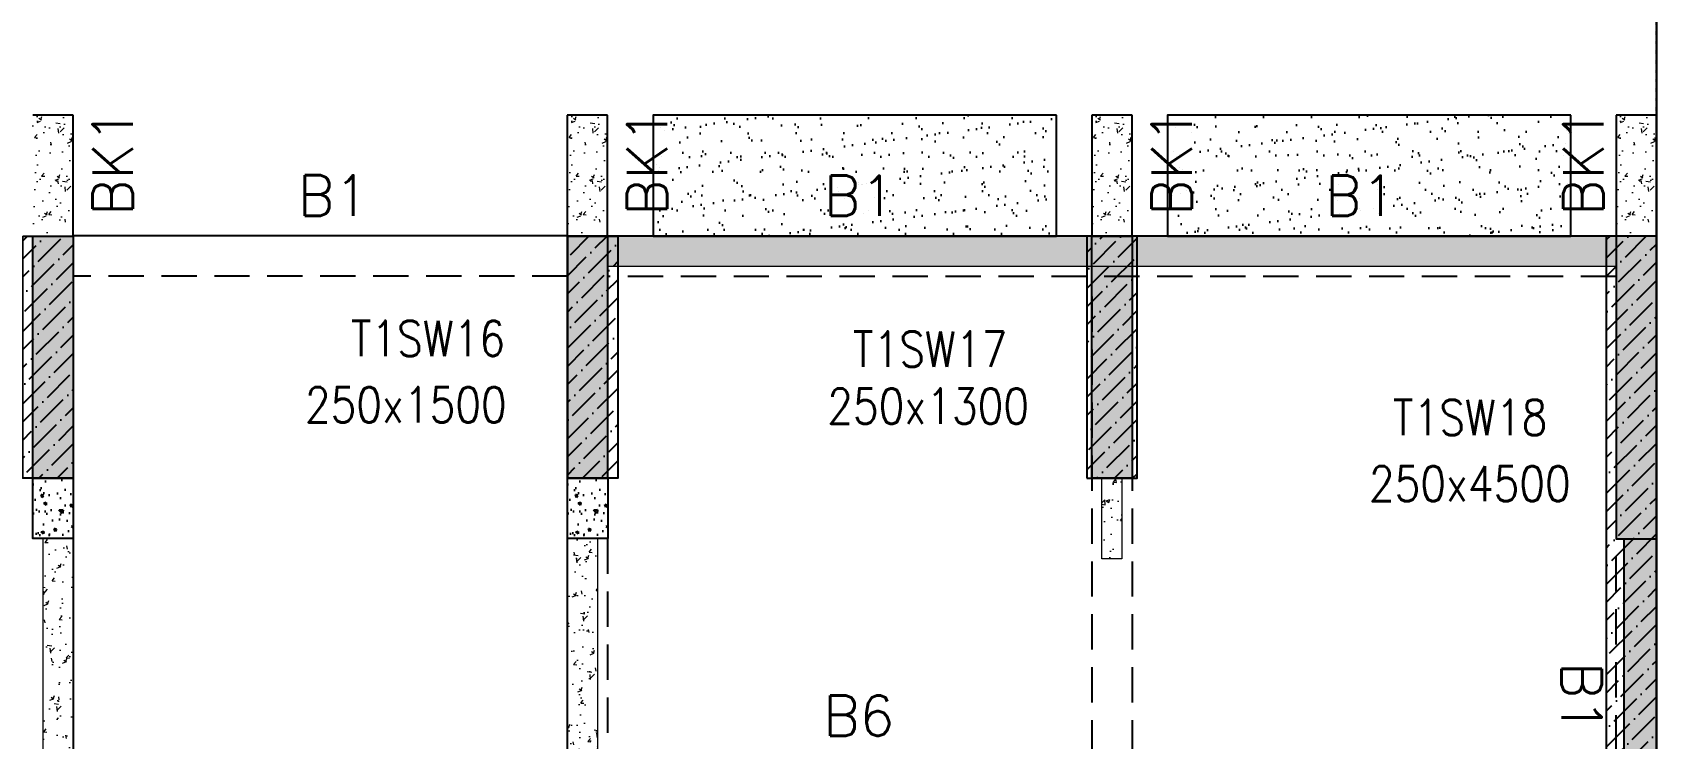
# Model space of a CAD drawing. Header units: millimetres. Extents: x 1078357 to 2594950, y -4969473 to -4636555.
# Drawn here: x 1143078 to 1151216, y -4658480 to -4654983 of the extents above; entities that cross this region are included whole.
import ezdxf

# ---------------------------------------------------------------- set-up
doc = ezdxf.new("R2010")
doc.units = ezdxf.units.MM
doc.header["$PDMODE"] = 35
for name, pattern in [('CONTINOUS', [0]), ('DOT', [0.25, 0, -0.25]), ('HIDDEN', [0.375, 0.25, -0.125]), ('New Retail block$0$CONTINOUS', [0])]:
    doc.linetypes.add(name, pattern=pattern)
doc.layers.get('0').update_dxf_attribs({"lineweight": 0})
doc.layers.get('Defpoints').update_dxf_attribs({"lineweight": 0})
for name, color, linetype in [('B-200x325', 201, 'HIDDEN'), ('B-200x650', 241, 'HIDDEN'), ('EXPANSION JOINT', 10, 'HIDDEN'), ('EXPANTION JOINT', 240, 'Continuous'), ('NON STR. RCC WALL', 6, 'Continuous'), ('S-COLUMN_SHEAR WALL', 1, 'Continuous'), ('S-PROJECTION', 54, 'New Retail block$0$CONTINOUS'), ('UP TO GFRS', 1, 'Continuous')]:
    doc.layers.add(name, color=color, linetype=linetype)
for name, color, linetype, lineweight in [('COL. NO.', 30, 'Continuous', 25), ('COL. SIZE', 7, 'Continuous', 25), ('HATCH', 8, 'Continuous', 30), ('RCC UPSTAND', 43, 'Continuous', 30), ('S-NON STR RCC WALL', 8, 'Continuous', 0)]:
    doc.layers.add(name, color=color, linetype=linetype, lineweight=lineweight)
doc.styles.add('Roman', font='romans')
doc.styles.add('ROMANS', font='romans.shx', dxfattribs={"width": 0.85})
doc.dimstyles.new('HARESH', dxfattribs={"dimtxt": 150, "dimasz": 75, "dimexe": 0, "dimexo": 0, "dimgap": 25, "dimtad": 1, "dimdec": 0, "dimdsep": 46, "dimtxsty": 'Roman', "dimblk": 'OBLIQUE', "dimcen": 225, "dimdle": 25, "dimclrd": 2, "dimclre": 2, "dimclrt": 7, "dimadec": 8, "dimazin": 1, "dimtfac": 1, "dimtdec": 0, "dimtmove": 0, "dimatfit": 0, "dimfxl": 1, "dimlwd": -1, "dimlwe": -1, "dimarcsym": 0})
pattern_1 = [(50, (-5232816.98, 23531658.65), (182.184669, -15.93908554), [19.05, -209.55]), (355, (-5232816.98, 23531658.65), (-35.2434214, 191.0568452), [15.24, -167.6405842]), (100.4514447, (-5232801.8, 23531657.33), (146.9412471, 175.1177519), [16.1900088, -178.0902446]), (46.1842, (-5232816.98, 23531709.45), (271.0790409, -42.042328), [28.575, -314.325]), (96.6355576, (-5232794.4, 23531705.95), (237.404134, 247.4261246), [24.2850231, -267.1356082]), (351.1841512, (-5232816.98, 23531709.45), (237.404134, 247.4261246), [22.859967, -251.459732]), (21, (-5232791.58, 23531696.75), (151.6143913, -102.2651982), [19.05, -209.55]), (326, (-5232791.58, 23531696.75), (61.8020283, 184.1879661), [15.24, -167.64]), (71.451445, (-5232778.95, 23531688.23), (213.4164193, 81.9227689), [16.1900088, -178.0899376]), (37.5, (-5232816.985, 23531658.653), (3.08860325, 84.55503887), [0, -165.608, 0, -170.18, 0, -168.275]), (7.5, (-5232816.985, 23531658.65), (66.8196625, 100.18057482), [0, -97.028, 0, -161.798, 0, -64.135]), (327.5, (-5232873.63, 23531658.65), (135.59059517, -5.728744), [0, -63.5, 0, -198.12, 0, -262.89]), (317.5, (-5232899.03, 23531658.65), (148.1291814, 25.42649103), [0, -82.55, 0, -131.572, 0, -186.69])]
pattern_2 = [(45, (903512.135, -4613405.35), (33.67596, 123.478522), [158.75, -31.75, 0, -31.75])]
pattern_3 = [(45, (903512.16, -4590022.35), (33.67596, 123.478522), [158.75, -31.75, 0, -31.75])]

# ---------------------------------------------------------------- blocks, each defined once
blk = doc.blocks.new('_Oblique')
at = {"color": 0, "linetype": 'ByBlock', "lineweight": -2}
blk.add_line((-0.5, -0.5), (0.5, 0.5), dxfattribs=at)
blk = doc.blocks.new('*D1137')
at = {"layer": 'Defpoints', "color": 0, "linetype": 'CONTINOUS', "ltscale": 0.5, "transparency": 16777216}
for p in [(1151303.3, -4653977.5, 2.8), (1151303.3, -4654027.9), (1151128.4, -4655990.8, 0)]:
    blk.add_point(p, dxfattribs=at)
at = {"layer": 'EXPANTION JOINT', "color": 2, "linetype": 'DOT', "ltscale": 0.5, "transparency": 16777216}
for p, q in [((1151128.4, -4655990.8), (1151128.4, -4653927.9)), ((1151303.3, -4653977.5), (1151303.3, -4654127.9))]:
    blk.add_line(p, q, dxfattribs=at)
at = {"layer": 'EXPANTION JOINT', "color": 2, "linetype": 'CONTINOUS', "ltscale": 0.5, "transparency": 16777216}
for p, q in [((1151128.4, -4654027.9), (1150978.4, -4654027.9)), ((1151128.4, -4654027.9), (1151303.3, -4654027.9)), ((1151303.3, -4654027.9), (1154667.6, -4654027.9))]:
    blk.add_line(p, q, dxfattribs=at)
at = {"layer": 'EXPANTION JOINT', "color": 2, "linetype": 'CONTINOUS', "ltscale": 0.5, "transparency": 16777216, "xscale": 150, "yscale": 150, "zscale": 150}
blk.add_blockref('_Oblique', (1151128.4, -4654027.9), dxfattribs=at)
at = {"layer": 'EXPANTION JOINT', "color": 2, "linetype": 'CONTINOUS', "ltscale": 0.5, "transparency": 16777216, "xscale": 150, "yscale": 150, "zscale": 150, "rotation": 180}
blk.add_blockref('_Oblique', (1151303.3, -4654027.9), dxfattribs=at)
at = {"layer": 'EXPANTION JOINT', "color": 7, "linetype": 'CONTINOUS', "ltscale": 0.5, "transparency": 16777216, "char_height": 225, "attachment_point": 5, "style": 'Roman'}
for s, insert in [('175mm', (1153135.5, -4653840.4)), ('EXPANSION JOINT ', (1153135.5, -4654215.4))]:
    blk.add_mtext(s, dxfattribs=dict(at, insert=insert))
blk = doc.blocks.new('*D1138')
at = {"layer": 'Defpoints', "color": 0, "linetype": 'CONTINOUS', "ltscale": 0.5, "transparency": 16777216}
for p in [(1151303.3, -4653977.5, 2.8), (1151303.3, -4654027.9), (1151128.4, -4655990.8, 0)]:
    blk.add_point(p, dxfattribs=at)
at = {"layer": 'EXPANTION JOINT', "color": 2, "linetype": 'DOT', "ltscale": 0.5, "transparency": 16777216}
for p, q in [((1151128.4, -4655990.8), (1151128.4, -4653927.9)), ((1151303.3, -4653977.5), (1151303.3, -4654127.9))]:
    blk.add_line(p, q, dxfattribs=at)
at = {"layer": 'EXPANTION JOINT', "color": 2, "linetype": 'CONTINOUS', "ltscale": 0.5, "transparency": 16777216}
for p, q in [((1151128.4, -4654027.9), (1150978.4, -4654027.9)), ((1151128.4, -4654027.9), (1151303.3, -4654027.9)), ((1151303.3, -4654027.9), (1154667.6, -4654027.9))]:
    blk.add_line(p, q, dxfattribs=at)
at = {"layer": 'EXPANTION JOINT', "color": 2, "linetype": 'CONTINOUS', "ltscale": 0.5, "transparency": 16777216, "xscale": 150, "yscale": 150, "zscale": 150}
blk.add_blockref('_Oblique', (1151128.4, -4654027.9), dxfattribs=at)
at = {"layer": 'EXPANTION JOINT', "color": 2, "linetype": 'CONTINOUS', "ltscale": 0.5, "transparency": 16777216, "xscale": 150, "yscale": 150, "zscale": 150, "rotation": 180}
blk.add_blockref('_Oblique', (1151303.3, -4654027.9), dxfattribs=at)
at = {"layer": 'EXPANTION JOINT', "color": 7, "linetype": 'CONTINOUS', "ltscale": 0.5, "transparency": 16777216, "char_height": 225, "attachment_point": 5, "style": 'Roman'}
for s, insert in [('175mm', (1153135.5, -4653840.4)), ('EXPANSION JOINT ', (1153135.5, -4654215.4))]:
    blk.add_mtext(s, dxfattribs=dict(at, insert=insert))

msp = doc.modelspace()

# ---------------------------------------------------------------- hatches: boundary and pattern name
at = {"layer": 'HATCH'}
h = msp.add_hatch(dxfattribs=at)
h.set_pattern_fill('AR-SAND', color=8, scale=3, angle=179.97015)
h.set_pattern_definition([(37.4701541, (-1759755.2, 9331579.07), (-4.7236114, 146.8264517), [0, -115.824, 0, -129.54, 0, -123.825]), (7.4701541, (-1759755.2, 9331579.07), (134.9689868, 214.9772528), [0, -62.484, 0, -104.394, 0, -40.005]), (327.4701541, (-1759848.92, 9331579.12), (237.2979035, 0.3075449), [0, -38.1, 0, -137.16, 0, -179.07]), (317.4701541, (-1759848.92, 9331579.12), (229.1017424, 66.759465), [0, -19.05, 0, -89.916, 0, -102.87])])
h.paths.add_polyline_path([(1148153.3, -4655391.2), (1146153.3, -4655391.2), (1146153.3, -4655991.2), (1148153.3, -4655991.2)])
h = msp.add_hatch(dxfattribs=at)
h.set_pattern_fill('AR-SAND', color=8, scale=3, angle=179.97015)
h.set_pattern_definition([(37.4701541, (-1762305.2, 9331579.07), (-4.7236114, 146.8264517), [0, -115.824, 0, -129.54, 0, -123.825]), (7.4701541, (-1762305.2, 9331579.07), (134.9689868, 214.9772528), [0, -62.484, 0, -104.394, 0, -40.005]), (327.4701541, (-1762398.92, 9331579.12), (237.2979035, 0.3075449), [0, -38.1, 0, -137.16, 0, -179.07]), (317.4701541, (-1762398.92, 9331579.12), (229.1017424, 66.759465), [0, -19.05, 0, -89.916, 0, -102.87])])
h.paths.add_polyline_path([(1150703.3, -4655391.2), (1148703.3, -4655391.2), (1148703.3, -4655991.2), (1150703.3, -4655991.2)])
at = {"layer": 'RCC UPSTAND'}
h = msp.add_hatch(dxfattribs=at)
h.set_pattern_fill('AR-CONC', color=8, scale=20, angle=90)
h.set_pattern_definition([(140, (-2064921.58, -7195935.65), (12.550427, 143.4520365), [15, -165]), (85, (-2064921.58, -7195935.65), (-150.438427, -27.7502667), [12, -132]), (190.4514445, (-2064920.53, -7195923.7), (-137.887998, 115.7017693), [12.7480384, -140.2284224]), (136.1842, (-2064961.58, -7195935.65), (33.103856, 213.448266), [22.5, -247.5]), (186.6356355, (-2064958.82, -7195917.86), (-194.82372, 186.932389), [19.122068, -210.342752]), (81.184164, (-2064961.58, -7195935.65), (-194.82372, 186.932389), [18, -198]), (111, (-2064951.58, -7195915.65), (80.523778, 119.3814104), [15, -165]), (56, (-2064951.58, -7195915.65), (-145.030009, 48.6630664), [12, -132]), (161.4514447, (-2064944.87, -7195905.7), (-64.5062306, 168.0444753), [12.748038, -140.2284224]), (127.5, (-2064921.58, -7195935.65), (-66.57877077, 2.43197106), [0, -130.4, 0, -134, 0, -132.5]), (97.5, (-2064921.58, -7195935.65), (-78.8823424, 52.6139075), [0, -76.4, 0, -127.4, 0, -50.5]), (57.5, (-2064921.58, -7195980.25), (4.51097435, 106.7644872), [0, -50, 0, -156, 0, -207]), (47.5, (-2064921.58, -7196000.25), (-20.0209965, 116.6372339), [0, -65, 0, -103.6, 0, -147])])
h.paths.add_polyline_path([(1143278.5, -4657191.1), (1143278.5, -4657491.1), (1143078.5, -4657491.1), (1143078.5, -4657191.1)])
h = msp.add_hatch(dxfattribs=at)
h.set_pattern_fill('AR-CONC', color=8, scale=20, angle=90)
h.set_pattern_definition([(140, (-2062271.58, -7195935.65), (12.550427, 143.4520365), [15, -165]), (85, (-2062271.58, -7195935.65), (-150.438427, -27.7502667), [12, -132]), (190.4514445, (-2062270.53, -7195923.7), (-137.887998, 115.7017693), [12.7480384, -140.2284224]), (136.1842, (-2062311.58, -7195935.65), (33.103856, 213.448266), [22.5, -247.5]), (186.6356355, (-2062308.82, -7195917.86), (-194.82372, 186.932389), [19.122068, -210.342752]), (81.184164, (-2062311.58, -7195935.65), (-194.82372, 186.932389), [18, -198]), (111, (-2062301.58, -7195915.65), (80.523778, 119.3814104), [15, -165]), (56, (-2062301.58, -7195915.65), (-145.030009, 48.6630664), [12, -132]), (161.4514447, (-2062294.87, -7195905.7), (-64.5062306, 168.0444753), [12.748038, -140.2284224]), (127.5, (-2062271.58, -7195935.65), (-66.57877077, 2.43197106), [0, -130.4, 0, -134, 0, -132.5]), (97.5, (-2062271.58, -7195935.65), (-78.8823424, 52.6139075), [0, -76.4, 0, -127.4, 0, -50.5]), (57.5, (-2062271.58, -7195980.25), (4.51097435, 106.7644872), [0, -50, 0, -156, 0, -207]), (47.5, (-2062271.58, -7196000.25), (-20.0209965, 116.6372339), [0, -65, 0, -103.6, 0, -147])])
h.paths.add_polyline_path([(1145928.5, -4657191.1), (1145928.5, -4657491.1), (1145728.5, -4657491.1), (1145728.5, -4657191.1)])
at = {"layer": 'S-COLUMN_SHEAR WALL', "lineweight": 25, "extrusion": (-1.00316e-06, 2.11765e-11, 1)}
h = msp.add_hatch(color=1, dxfattribs=at)
h.dxf.hatch_style = 1
h.paths.add_polyline_path([(1143078.5, -4655991.2), (1143278.5, -4655991.2), (1143278.5, -4657191.2), (1143078.5, -4657191.2)])
at = {"layer": 'S-COLUMN_SHEAR WALL', "lineweight": 25}
h = msp.add_hatch(color=1, dxfattribs=at)
h.dxf.hatch_style = 1
h.paths.add_polyline_path([(1145728.5, -4657191.2), (1145728.5, -4655991.2), (1145928.5, -4655991.2), (1145928.5, -4657191.2)])
h = msp.add_hatch(color=1, dxfattribs=at)
h.dxf.hatch_style = 1
h.paths.add_polyline_path([(1148328.5, -4657191.3), (1148528.5, -4657191.3), (1148528.5, -4655991.2), (1148328.5, -4655991.2)])
h = msp.add_hatch(color=1, dxfattribs=at)
h.dxf.hatch_style = 1
h.paths.add_polyline_path([(1151128.5, -4655991.2), (1150928.5, -4655991.2), (1150928.5, -4657491.2), (1151128.5, -4657491.2)])
at = {"layer": 'S-COLUMN_SHEAR WALL', "lineweight": 25, "extrusion": (1.00316e-06, -2.11765e-11, 1)}
h = msp.add_hatch(color=1, dxfattribs=at)
h.dxf.hatch_style = 1
h.paths.add_polyline_path([(1151128.5, -4659191.3), (1150968.5, -4659191.3), (1150968.5, -4657491.2), (1151128.5, -4657491.2)])
at = {"layer": 'S-NON STR RCC WALL'}
h = msp.add_hatch(dxfattribs=at)
h.set_pattern_fill('AR-CONC', color=256, angle=180)
h.set_pattern_definition([(50, (-7390766.4, 32899697.03), (182.184669, -15.93908554), [19.05, -209.55]), (355, (-7390766.4, 32899697.03), (-35.2434214, 191.0568452), [15.24, -167.6405842]), (100.4514447, (-7390751.21, 32899695.7), (146.9412471, 175.1177519), [16.1900088, -178.0902446]), (46.1842, (-7390766.4, 32899747.83), (271.0790409, -42.0423279), [28.575, -314.325]), (96.6355576, (-7390743.8, 32899744.32), (237.404134, 247.4261246), [24.2850231, -267.1356082]), (351.1841512, (-7390766.4, 32899747.83), (237.404134, 247.4261246), [22.859967, -251.459732]), (21, (-7390741, 32899735.13), (151.61439127, -102.2651982), [19.05, -209.55]), (326, (-7390741, 32899735.13), (61.80202835, 184.1879661), [15.24, -167.64]), (71.451445, (-7390728.36, 32899726.6), (213.4164193, 81.9227689), [16.1900088, -178.0899376]), (37.5, (-7390766.396, 32899697.03), (3.08860325, 84.55503887), [0, -165.608, 0, -170.18, 0, -168.275]), (7.5, (-7390766.4, 32899697.03), (66.8196625, 100.18057482), [0, -97.028, 0, -161.798, 0, -64.135]), (327.5, (-7390823.04, 32899697.03), (135.59059517, -5.72874399), [0, -63.5, 0, -198.12, 0, -262.89]), (317.5, (-7390848.44, 32899697.03), (148.1291814, 25.42649103), [0, -82.55, 0, -131.572, 0, -186.69])])
h.paths.add_polyline_path([(1143278.4, -4655991.2), (1143278.4, -4655391.2), (1143078.4, -4655391.2), (1143078.4, -4655991.2), (1143278.4, -4655991.2)], is_closed=False)
h = msp.add_hatch(dxfattribs=at)
h.set_pattern_fill('AR-CONC', color=256, angle=180)
h.set_pattern_definition([(50, (-7388116.42, 32899697.03), (182.184669, -15.93908554), [19.05, -209.55]), (355, (-7388116.42, 32899697.03), (-35.2434214, 191.0568452), [15.24, -167.6405842]), (100.4514447, (-7388101.23, 32899695.7), (146.9412471, 175.1177519), [16.1900088, -178.0902446]), (46.1842, (-7388116.42, 32899747.83), (271.0790409, -42.0423279), [28.575, -314.325]), (96.6355576, (-7388093.83, 32899744.32), (237.404134, 247.4261246), [24.2850231, -267.1356082]), (351.1841512, (-7388116.42, 32899747.83), (237.404134, 247.4261246), [22.859967, -251.459732]), (21, (-7388091.02, 32899735.13), (151.61439127, -102.2651982), [19.05, -209.55]), (326, (-7388091.02, 32899735.13), (61.80202835, 184.1879661), [15.24, -167.64]), (71.451445, (-7388078.38, 32899726.6), (213.4164193, 81.9227689), [16.1900088, -178.0899376]), (37.5, (-7388116.416, 32899697.03), (3.08860325, 84.55503887), [0, -165.608, 0, -170.18, 0, -168.275]), (7.5, (-7388116.42, 32899697.03), (66.8196625, 100.18057482), [0, -97.028, 0, -161.798, 0, -64.135]), (327.5, (-7388173.06, 32899697.03), (135.59059517, -5.72874399), [0, -63.5, 0, -198.12, 0, -262.89]), (317.5, (-7388198.46, 32899697.03), (148.1291814, 25.42649103), [0, -82.55, 0, -131.572, 0, -186.69])])
h.paths.add_polyline_path([(1145928.3, -4655991.2), (1145928.3, -4655391.2), (1145728.4, -4655391.2), (1145728.4, -4655991.2), (1145928.3, -4655991.2)], is_closed=False)
h = msp.add_hatch(dxfattribs=at)
h.set_pattern_fill('AR-CONC', color=256, angle=180)
h.set_pattern_definition([(50, (-7385516.42, 32899697.03), (182.184669, -15.93908554), [19.05, -209.55]), (355, (-7385516.42, 32899697.03), (-35.2434214, 191.0568452), [15.24, -167.6405842]), (100.4514447, (-7385501.23, 32899695.7), (146.9412471, 175.1177519), [16.1900088, -178.0902446]), (46.1842, (-7385516.42, 32899747.83), (271.0790409, -42.0423279), [28.575, -314.325]), (96.6355576, (-7385493.83, 32899744.33), (237.404134, 247.4261246), [24.2850231, -267.1356082]), (351.1841512, (-7385516.42, 32899747.83), (237.404134, 247.4261246), [22.859967, -251.459732]), (21, (-7385491.02, 32899735.13), (151.61439127, -102.2651982), [19.05, -209.55]), (326, (-7385491.02, 32899735.13), (61.80202835, 184.1879661), [15.24, -167.64]), (71.451445, (-7385478.38, 32899726.61), (213.4164193, 81.9227689), [16.1900088, -178.0899376]), (37.5, (-7385516.416, 32899697.03), (3.08860325, 84.55503887), [0, -165.608, 0, -170.18, 0, -168.275]), (7.5, (-7385516.42, 32899697.03), (66.8196625, 100.18057482), [0, -97.028, 0, -161.798, 0, -64.135]), (327.5, (-7385573.06, 32899697.03), (135.59059517, -5.72874399), [0, -63.5, 0, -198.12, 0, -262.89]), (317.5, (-7385598.46, 32899697.03), (148.1291814, 25.42649103), [0, -82.55, 0, -131.572, 0, -186.69])])
h.paths.add_polyline_path([(1148528.3, -4655991.2), (1148528.3, -4655391.2), (1148328.4, -4655391.2), (1148328.4, -4655991.2), (1148528.3, -4655991.2)], is_closed=False)
h = msp.add_hatch(dxfattribs=at)
h.set_pattern_fill('AR-CONC', color=256, angle=180)
h.set_pattern_definition([(50, (-7382916.42, 32899697.03), (182.184669, -15.93908554), [19.05, -209.55]), (355, (-7382916.42, 32899697.03), (-35.2434214, 191.0568452), [15.24, -167.6405842]), (100.4514447, (-7382901.23, 32899695.7), (146.9412471, 175.1177519), [16.1900088, -178.0902446]), (46.1842, (-7382916.42, 32899747.83), (271.0790409, -42.0423279), [28.575, -314.325]), (96.6355576, (-7382893.83, 32899744.32), (237.404134, 247.4261246), [24.2850231, -267.1356082]), (351.1841512, (-7382916.42, 32899747.83), (237.404134, 247.4261246), [22.859967, -251.459732]), (21, (-7382891.02, 32899735.13), (151.61439127, -102.2651982), [19.05, -209.55]), (326, (-7382891.02, 32899735.13), (61.80202835, 184.1879661), [15.24, -167.64]), (71.451445, (-7382878.38, 32899726.6), (213.4164193, 81.9227689), [16.1900088, -178.0899376]), (37.5, (-7382916.416, 32899697.03), (3.08860325, 84.55503887), [0, -165.608, 0, -170.18, 0, -168.275]), (7.5, (-7382916.42, 32899697.03), (66.8196625, 100.18057482), [0, -97.028, 0, -161.798, 0, -64.135]), (327.5, (-7382973.06, 32899697.03), (135.59059517, -5.72874399), [0, -63.5, 0, -198.12, 0, -262.89]), (317.5, (-7382998.46, 32899697.03), (148.1291814, 25.42649103), [0, -82.55, 0, -131.572, 0, -186.69])])
h.paths.add_polyline_path([(1151128.3, -4655991.2), (1151128.3, -4655391.2), (1150928.4, -4655391.2), (1150928.4, -4655991.2), (1151128.3, -4655991.2)], is_closed=False)
h = msp.add_hatch(dxfattribs=at)
h.set_pattern_fill('AR-CONC', color=256, angle=180)
h.set_pattern_definition([(50, (-6330041.7, 28215677.84), (182.184669, -15.93908554), [19.05, -209.55]), (355, (-6330041.7, 28215677.84), (-35.2434214, 191.0568452), [15.24, -167.6405842]), (100.4514447, (-6330026.52, 28215676.51), (146.9412471, 175.1177519), [16.1900088, -178.0902446]), (46.1842, (-6330041.7, 28215728.64), (271.0790409, -42.042328), [28.575, -314.325]), (96.6355576, (-6330019.1, 28215725.14), (237.404134, 247.4261246), [24.2850231, -267.1356082]), (351.1841512, (-6330041.7, 28215728.64), (237.404134, 247.4261246), [22.859967, -251.459732]), (21, (-6330016.3, 28215715.94), (151.6143913, -102.2651982), [19.05, -209.55]), (326, (-6330016.3, 28215715.94), (61.8020283, 184.1879661), [15.24, -167.64]), (71.451445, (-6330003.67, 28215707.42), (213.4164193, 81.9227689), [16.1900088, -178.0899376]), (37.5, (-6330041.7, 28215677.84), (3.08860325, 84.55503887), [0, -165.608, 0, -170.18, 0, -168.275]), (7.5, (-6330041.7, 28215677.84), (66.8196625, 100.18057482), [0, -97.028, 0, -161.798, 0, -64.135]), (327.5, (-6330098.34, 28215677.84), (135.59059517, -5.72874399), [0, -63.5, 0, -198.12, 0, -262.89]), (317.5, (-6330123.74, 28215677.84), (148.1291814, 25.42649103), [0, -82.55, 0, -131.572, 0, -186.69])])
h.paths.add_polyline_path([(1145931.3, -4655991.2), (1150928.4, -4655991.2), (1150928.4, -4656141.2), (1145931.3, -4656141.2)])
h = msp.add_hatch(dxfattribs=at)
h.set_pattern_fill('AR-CONC', color=256, angle=180)
h.set_pattern_definition([(50, (1148441.77, -4472621.5), (182.18467, -15.93909), [19.05, -209.55]), (355, (1148441.77, -4472621.5), (-35.24342, 191.05685), [15.24, -167.64058]), (100.45144, (1148456.96, -4472622.83), (146.94125, 175.11775), [16.19, -178.09024]), (46.1842, (1148441.77, -4472570.7), (271.07904, -42.04233), [28.575, -314.325]), (96.63556, (1148464.36, -4472574.2), (237.40413, 247.42612), [24.28502, -267.1356]), (351.18415, (1148441.77, -4472570.7), (237.40413, 247.42612), [22.85997, -251.45973]), (21, (1148467.17, -4472583.4), (151.61439, -102.2652), [19.05, -209.55]), (326, (1148467.17, -4472583.4), (61.80203, 184.18797), [15.24, -167.64]), (71.45144, (1148479.8, -4472591.93), (213.41642, 81.92277), [16.19, -178.08994]), (37.5, (1148441.774, -4472621.507), (3.088603, 84.55504), [0, -165.608, 0, -170.18, 0, -168.275]), (7.5, (1148441.77, -4472621.51), (66.819663, 100.180575), [0, -97.028, 0, -161.798, 0, -64.135]), (327.5, (1148385.13, -4472621.507), (135.590595, -5.728744), [0, -63.5, 0, -198.12, 0, -262.89]), (317.5, (1148359.73, -4472621.51), (148.12918, 25.42649), [0, -82.55, 0, -131.572, 0, -186.69])])
h.paths.add_polyline_path([(1148378.4, -4657191.2), (1148478.4, -4657191.2), (1148478.4, -4657591.2), (1148378.4, -4657591.2)])
h = msp.add_hatch(dxfattribs=at)
h.set_pattern_fill('AR-CONC', color=256)
h.set_pattern_definition(pattern_1)
h.paths.add_polyline_path([(1142378.3, -4658591.2), (1142378.3, -4660941.2), (1143078.3, -4660941.2), (1143078.3, -4660791.2), (1142528.3, -4660791.2), (1142528.3, -4658741.2), (1143278.3, -4658741.2), (1143278.3, -4657491.1), (1143128.3, -4657491.1), (1143128.3, -4658591.2)])
h = msp.add_hatch(dxfattribs=at)
h.set_pattern_fill('AR-CONC', color=256, angle=180)
h.set_pattern_definition(pattern_1)
h.paths.add_polyline_path([(1146628.4, -4658591.2), (1146628.4, -4660941.2), (1145928.4, -4660941.2), (1145928.4, -4660791.2), (1146478.4, -4660791.2), (1146478.4, -4658741.2), (1145728.4, -4658741.2), (1145728.4, -4657491.1), (1145878.4, -4657491.1), (1145878.4, -4658591.2)])
at = {"layer": 'UP TO GFRS', "lineweight": 25}
h = msp.add_hatch(dxfattribs=at)
h.set_pattern_fill('ANSI36', color=8, scale=20)
h.set_pattern_definition(pattern_3)
h.paths.add_polyline_path([(1143028.6, -4657191.2), (1143278.6, -4657191.2), (1143278.6, -4655991.2), (1143028.6, -4655991.2)])
h = msp.add_hatch(dxfattribs=at)
h.set_pattern_fill('ANSI36', color=8, scale=20)
h.set_pattern_definition(pattern_3)
h.paths.add_polyline_path([(1145728.6, -4657191.2), (1145978.6, -4657191.2), (1145978.6, -4655991.2), (1145728.6, -4655991.2)])
h = msp.add_hatch(dxfattribs=at)
h.set_pattern_fill('ANSI36', color=8, scale=20)
h.set_pattern_definition(pattern_2)
h.paths.add_polyline_path([(1148303.6, -4657191.3), (1148553.6, -4657191.3), (1148553.6, -4655991.4), (1148303.6, -4655991.4)])
h = msp.add_hatch(dxfattribs=at)
h.set_pattern_fill('ANSI36', color=8, scale=20)
h.set_pattern_definition(pattern_2)
h.paths.add_polyline_path([(1150878.5, -4660491.2), (1151128.5, -4660491.2), (1151128.5, -4655991.4), (1150878.5, -4655991.4)])

# ---------------------------------------------------------------- linework, layer by layer
at = {"layer": 'B-200x650', "linetype": 'CONTINOUS', "ltscale": 700}
for p, q in [((1143278.3, -4655391.1, 0), (1143078.3, -4655391.1, 0)), ((1143278.3, -4655991.1, 0), (1143278.3, -4655391.1, 0)), ((1145928.3, -4655391.2, 0), (1145728.3, -4655391.2, 0)), ((1145728.3, -4655391.2, 0), (1145728.4, -4655991.2, 0)), ((1145928.3, -4655991.2, 0), (1145928.3, -4655391.2, 0)), ((1148528.3, -4655391.2, 0), (1148328.3, -4655391.2, 0)), ((1148328.3, -4655391.2, 0), (1148328.4, -4655991.2, 0)), ((1148528.3, -4655991.2, 0), (1148528.3, -4655391.2, 0)), ((1151128.3, -4655391.2, 0), (1150928.3, -4655391.2, 0)), ((1150928.3, -4655391.2, 0), (1150928.4, -4655991.2, 0)), ((1151128.3, -4655991.2, 0), (1151128.3, -4655391.2, 0)), ((1145728.4, -4655990.2, 50), (1143278.7, -4655990.2, 0)), ((1150928.3, -4655991.2, 0), (1145928.3, -4655991.2, 0)), ((1143278.3, -4657491.1, 0), (1143278.3, -4659991.2, 0)), ((1145728.3, -4657491.1, 0), (1145728.3, -4659991.2, 0)), ((1151128.3, -4662941.1, 0), (1151128.3, -4657491.1, 0))]:
    msp.add_line(p, q, dxfattribs=at)
at = {"layer": 'B-200x650', "linetype": 'HIDDEN', "ltscale": 700}
for p, q in [((1145728.4, -4656190.2, 50), (1143278.7, -4656190.2, 0)), ((1150928.3, -4656191.2, 0), (1145928.3, -4656191.2, 0)), ((1148328.3, -4656291.2, 0), (1148328.3, -4662741.1, 0)), ((1148528.3, -4656291.2, 0), (1148528.3, -4662741.1, 0)), ((1145928.3, -4657491.1, 0), (1145928.3, -4659991.2, 0)), ((1150928.3, -4662741.1, 0), (1150928.3, -4657491.1, 0))]:
    msp.add_line(p, q, dxfattribs=at)
at = {"layer": 'EXPANSION JOINT'}
msp.add_line((1151128.3, -4653251.2, 0), (1151128.3, -4667391.2, 0), dxfattribs=at)
msp.add_line((1151128.3, -4653251.2, 0), (1151128.3, -4667391.2, 0), dxfattribs=at)
at = {"layer": 'NON STR. RCC WALL', "elevation": 0}
for points in [[(1143278.5, -4657191.1), (1143278.5, -4657491.1), (1143078.5, -4657491.1), (1143078.5, -4657191.1)], [(1145928.5, -4657191.1), (1145928.5, -4657491.1), (1145728.5, -4657491.1), (1145728.5, -4657191.1)]]:
    msp.add_lwpolyline(points, close=True, dxfattribs=at)
at = {"layer": 'S-COLUMN_SHEAR WALL', "color": 1, "lineweight": 25, "extrusion": (-1.00316e-06, 2.11765e-11, 1), "elevation": -1.1}
msp.add_lwpolyline([(1143078.5, -4655991.2), (1143278.5, -4655991.2), (1143278.5, -4657191.1), (1143078.5, -4657191.1)], close=True, dxfattribs=at)
at = {"layer": 'S-COLUMN_SHEAR WALL', "color": 1, "lineweight": 25, "elevation": 0}
for points in [[(1145928.5, -4655991.2), (1145728.5, -4655991.2), (1145728.5, -4657191.1), (1145928.5, -4657191.1)], [(1148328.5, -4655991.2), (1148528.5, -4655991.2), (1148528.5, -4657191.3), (1148328.5, -4657191.3)], [(1151128.5, -4655991.2), (1150928.5, -4655991.2), (1150928.5, -4657491.2), (1151128.5, -4657491.2)]]:
    msp.add_lwpolyline(points, close=True, dxfattribs=at)
at = {"layer": 'S-COLUMN_SHEAR WALL', "color": 1, "lineweight": 25, "extrusion": (1.00316e-06, -2.11765e-11, 1), "elevation": 1.2}
msp.add_lwpolyline([(1151128.5, -4659191.3), (1150968.5, -4659191.3), (1150968.5, -4657491.2), (1151128.5, -4657491.2)], close=True, dxfattribs=at)
at = {"layer": 'S-NON STR RCC WALL', "elevation": 0}
for points in [[(1145931.3, -4655991.2), (1150928.4, -4655991.2), (1150928.4, -4656141.2), (1145931.3, -4656141.2)], [(1148378.4, -4657191.2), (1148478.4, -4657191.2), (1148478.4, -4657591.2), (1148378.4, -4657591.2)], [(1142378.3, -4658591.2), (1142378.3, -4660941.2), (1143078.3, -4660941.2), (1143078.3, -4660791.2), (1142528.3, -4660791.2), (1142528.3, -4658741.2), (1143278.3, -4658741.2), (1143278.3, -4657491.1), (1143128.3, -4657491.1), (1143128.3, -4658591.2)], [(1146628.4, -4658591.2), (1146628.4, -4660941.2), (1145928.4, -4660941.2), (1145928.4, -4660791.2), (1146478.4, -4660791.2), (1146478.4, -4658741.2), (1145728.4, -4658741.2), (1145728.4, -4657491.1), (1145878.4, -4657491.1), (1145878.4, -4658591.2)]]:
    msp.add_lwpolyline(points, close=True, dxfattribs=at)
at = {"layer": 'S-PROJECTION', "elevation": 0}
for points in [[(1148153.3, -4655391.2), (1146153.3, -4655391.2), (1146153.3, -4655991.2), (1148153.3, -4655991.2)], [(1150703.3, -4655391.2), (1148703.3, -4655391.2), (1148703.3, -4655991.2), (1150703.3, -4655991.2)]]:
    msp.add_lwpolyline(points, close=True, dxfattribs=at)
at = {"layer": 'UP TO GFRS', "color": 3, "lineweight": 25, "elevation": 0}
for points in [[(1143028.5, -4655991.2), (1143278.5, -4655991.2), (1143278.5, -4657191.2), (1143028.5, -4657191.2)], [(1145728.5, -4655991.2), (1145978.5, -4655991.2), (1145978.5, -4657191.2), (1145728.5, -4657191.2)], [(1148303.5, -4657191.3), (1148553.5, -4657191.3), (1148553.5, -4655991.2), (1148303.5, -4655991.2)], [(1150878.5, -4660491.2), (1151128.5, -4660491.2), (1151128.5, -4655991.4), (1150878.5, -4655991.4)]]:
    msp.add_lwpolyline(points, close=True, dxfattribs=at)

# ---------------------------------------------------------------- texts
at = {"layer": 'B-200x325', "linetype": 'Continuous', "ltscale": 700, "style": 'ROMANS'}
msp.add_text('B6', height=200, rotation=359.99866, dxfattribs=at).set_placement((1146997.8, -4658469.4, -2.7))
at = {"layer": 'B-200x650', "linetype": 'CONTINOUS', "ltscale": 700, "style": 'ROMANS'}
for p in [(1143574, -4655890.8, 50), (1146224, -4655890.8, 50), (1148824, -4655890.8, 50), (1150865.6, -4655890.8, 50)]:
    msp.add_text('BK1', height=200, rotation=90, dxfattribs=at).set_placement(p)
at = {"layer": 'B-200x650', "linetype": 'HIDDEN', "ltscale": 500, "style": 'ROMANS'}
for rotation, p in [(359.99906, (1144393.1, -4655889.8, 47.3)), (359.99906, (1147001.2, -4655890.8, -2.7)), (359.99906, (1149485.9, -4655890.8, -2.7)), (269.99906, (1150657.3, -4658103, -2.7))]:
    msp.add_text('B1', height=200, rotation=rotation, dxfattribs=at).set_placement(p)
at = {"layer": 'COL. NO.', "linetype": 'Continuous', "style": 'ROMANS', "width": 0.85}
for s, p in [('T1SW16', (1144654.7, -4656585.8, -320.4)), ('T1SW17', (1147144.6, -4656638.6, -320.4)), ('T1SW18', (1149822.3, -4656977.4, -320.4))]:
    msp.add_text(s, height=175, dxfattribs=at).set_placement(p)
at = {"layer": 'COL. SIZE', "linetype": 'Continuous', "style": 'ROMANS', "width": 0.85}
for s, p in [('250x1500', (1144427.3, -4656914.7, -320.4)), ('250x1300', (1147017.3, -4656921.2, -320.4)), ('250x4500', (1149702.9, -4657305.9, -320.4))]:
    msp.add_text(s, height=175, dxfattribs=at).set_placement(p)

# ---------------------------------------------------------------- dimensions: what is measured, and where the dimension line sits
at = {"layer": 'EXPANTION JOINT', "linetype": 'CONTINOUS', "ltscale": 0.5}
for picture in ['*D1137', '*D1138']:
    dim = msp.add_linear_dim(base=(1151303.3, -4654027.9, -2.8), p1=(1151128.4, -4655990.8, -2.8), p2=(1151303.3, -4653977.5, 0), text='175mm\\XEXPANSION JOINT ', dimstyle='HARESH', override={"dimtxt": 225, "dimasz": 150, "dimexe": 100, "dimgap": 75, "dimtxsty": 'Roman', "dimdle": 1, "dimfxl": 500, "dimarcsym": 1}, dxfattribs=at)
    dim.commit()
    dim.dimension.update_dxf_attribs({"geometry": picture, "text_midpoint": (1153135.5, -4654027.9, -2.8)})

doc.saveas('drawing.dxf')
